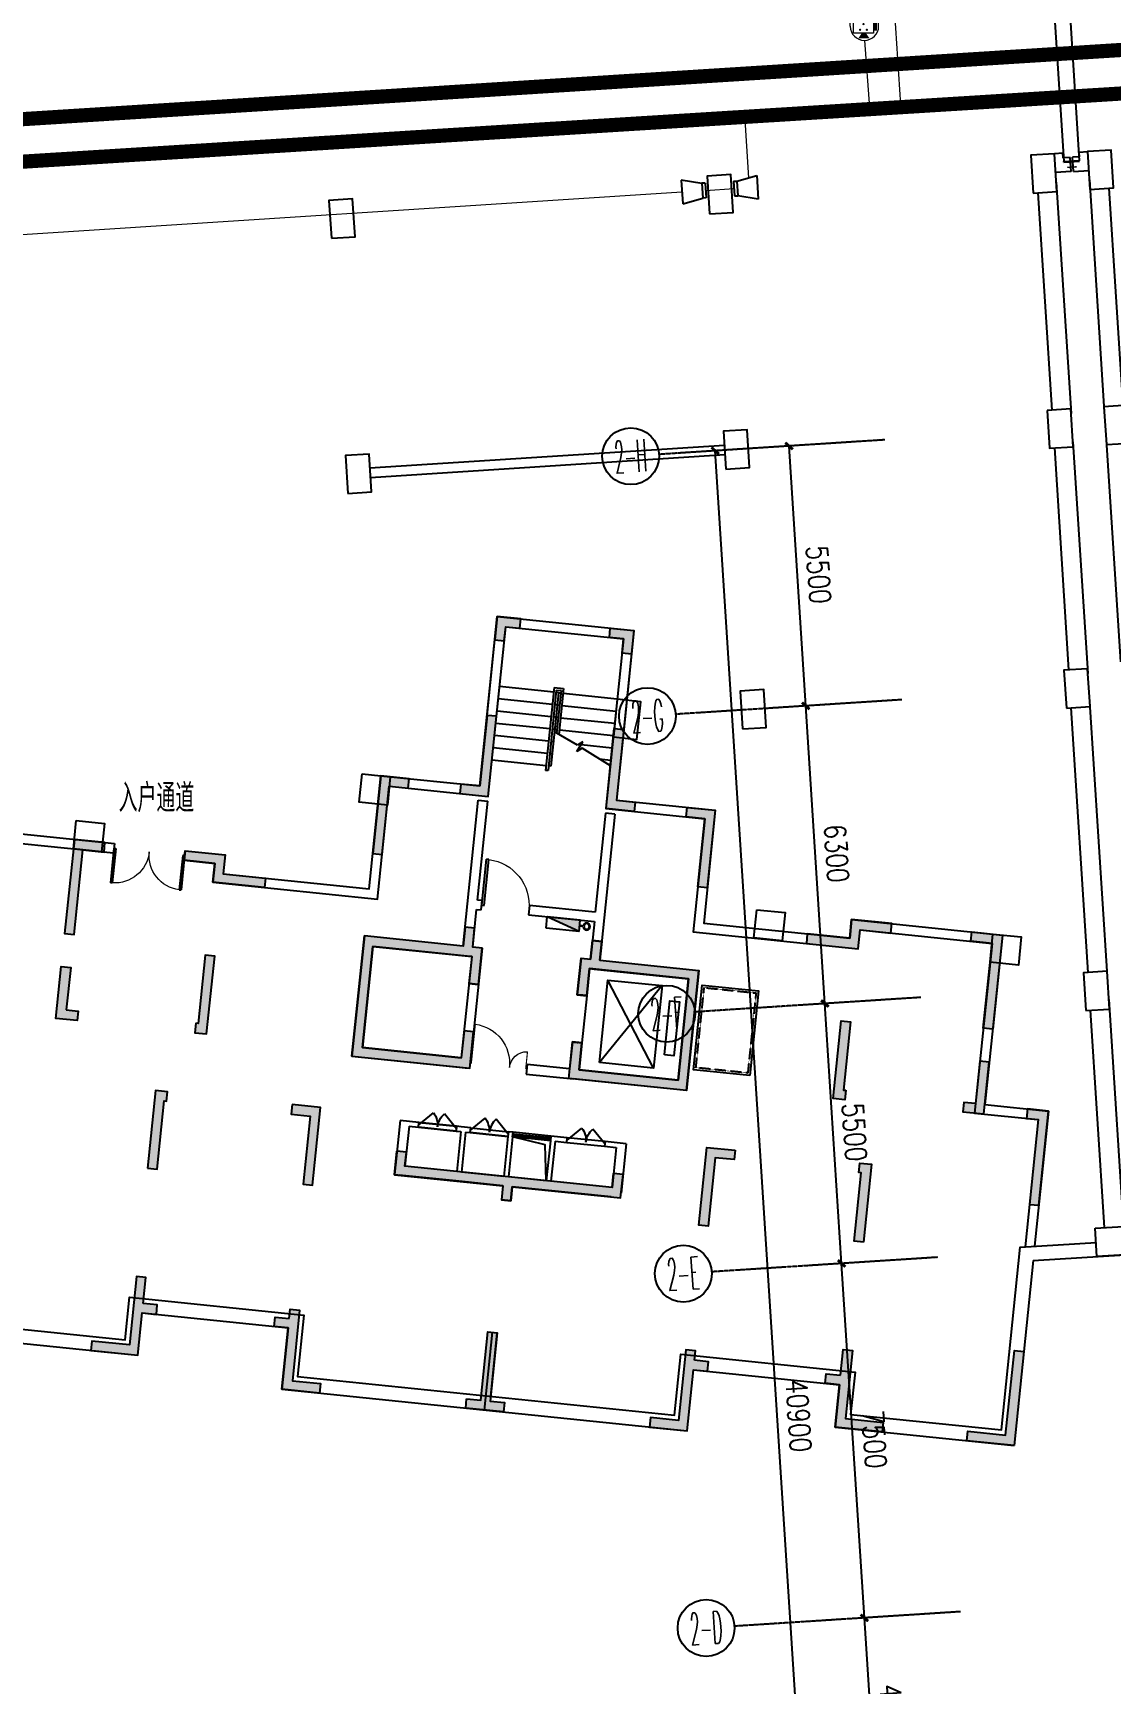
# Model space of a CAD drawing. Extents: x -781653 to 929899, y -295171 to 30012.
# Drawn here: x -159181 to -136419, y -188006 to -153139 of the extents above; entities that cross this region are included whole.
import ezdxf
from ezdxf.enums import TextEntityAlignment as Align

# ---------------------------------------------------------------- set-up
doc = ezdxf.new("R2010")
doc.units = 0
doc.header["$LTSCALE"] = 10
doc.header["$MEASUREMENT"] = 0
for name, pattern in [('BORDER', [1.75, 0.5, -0.25, 0.5, -0.25, 0, -0.25]), ('CENTER', [2, 1.25, -0.25, 0.25, -0.25]), ('DASH', [0.35, 0.25, -0.1]), ('DASHED', [0.75, 0.5, -0.25])]:
    doc.linetypes.add(name, pattern=pattern)
doc.layers.get('0').update_dxf_attribs({"linetype": 'CONTINUOUS'})
doc.layers.get('Defpoints').update_dxf_attribs({"linetype": 'CONTINUOUS'})
for name, color, linetype in [('AXIS', 3, 'CONTINUOUS'), ('AXIS_TEXT', 7, 'CONTINUOUS'), ('COLU', 1, 'CONTINUOUS'), ('DIM_SYMB', 3, 'CONTINUOUS'), ('DOTE', 8, 'CENTER'), ('JPS-X', 1, 'BORDER'), ('JPS-XHS', 7, 'CONTINUOUS'), ('LVTRY', 6, 'CONTINUOUS'), ('PUB_DIM', 3, 'CONTINUOUS'), ('RD-equip', 3, 'CONTINUOUS'), ('road', 7, 'CONTINUOUS'), ('solid', 252, 'CONTINUOUS'), ('STAIR', 9, 'CONTINUOUS'), ('TEXT', 7, 'CONTINUOUS'), ('wall', 8, 'CONTINUOUS'), ('wall-jg', 7, 'CONTINUOUS'), ('WINDOW', 4, 'CONTINUOUS'), ('结构墙', 1, 'CONTINUOUS')]:
    doc.layers.add(name, color=color, linetype=linetype)
doc.layers.add('RD-line', color=2, linetype='CONTINUOUS', lineweight=0)
doc.layers.get('DOTE').off()
doc.styles.add('_TCH_AXIS', font='COMPLEX', dxfattribs={"bigfont": 'GBCBIG'})
doc.styles.add('_TEL_DIM', font='SIMPLEX', dxfattribs={"width": 0.8, "height": 3.5, "bigfont": 'HZTXT'})
doc.styles.add('COMPLEX', font='COMPLEX')
doc.styles.add('DIM_FONT', font='SIMPLEX', dxfattribs={"width": 0.8, "bigfont": 'HZTXT'})
doc.styles.add('FS2', font='tjromans.shx', dxfattribs={"width": 0.8, "bigfont": 'tjhztxt.shx'})
doc.linetypes.add('BRA', pattern='A,2.8,-0.1,["B",_TEL_DIM,S=0.07,R=0,X=0,Y=-0.12],-0.25', length=3.15)
doc.linetypes.add('CCTV', pattern='A,2.8,-0.1,["V",_TEL_DIM,S=0.07,R=0,X=0,Y=-0.12],-0.25', length=3.15)
doc.dimstyles.new('DIMN300', dxfattribs={"dimscale": 3, "dimtxt": 300, "dimasz": 100, "dimexe": 250, "dimexo": 300, "dimgap": 150, "dimtad": 1, "dimdec": 0, "dimzin": 0, "dimdsep": 46, "dimtxsty": 'DIM_FONT', "dimblk": 'ARCHTICK', "dimcen": 0.09, "dimclrt": 7, "dimazin": 2, "dimtfac": 1, "dimtdec": 0, "dimtix": 1, "dimtmove": 2, "dimatfit": 3, "dimfxl": 0, "dimtolj": 1, "dimtzin": 0, "dimarcsym": 0})

# ---------------------------------------------------------------- blocks, each defined once
blk = doc.blocks.new('DXHS')
at = {"layer": 'JPS-XHS'}
blk.add_hatch(color=256, dxfattribs=at).paths.add_polyline_path([(-350, 240), (-350, 0), (350, 0)])
at = {"layer": 'JPS-XHS', "linetype": 'Continuous'}
for p, q in [((-350, 240), (-350, 0)), ((-350, 240), (350, 240)), ((-350, 0), (350, 0)), ((350, 240), (350, 0))]:
    blk.add_line(p, q, dxfattribs=at)
at = {"layer": 'JPS-XHS'}
blk.add_line((-350, 240), (350, 0), dxfattribs=at)
blk = doc.blocks.new('FF')
at = {"linetype": 'Continuous'}
for radius in [75, 60]:
    blk.add_circle((0, 0), radius, dxfattribs=at)
blk = doc.blocks.new('$DorLib2D$00000116')
at = {"color": 0}
for p, q in [((-0.5, 0), (-0.146, 0.354)), ((0.5, 0), (0.146, 0.354))]:
    blk.add_line(p, q, dxfattribs=at)
for centre, start, end in [((-0.5, 0), 0, 45), ((0.5, 0), 135, 180)]:
    blk.add_arc(centre, 0.5, start, end, dxfattribs=at)
blk = doc.blocks.new('$WINLIB2D$00000001')
for p, q in [((-0.5, 0.5), (0.5, 0.5)), ((-0.5, 0.5), (-0.5, -0.5)), ((0.5, -0.5), (0.5, 0.5)), ((0.5, 0.167), (-0.5, 0.167)), ((0.5, -0.167), (-0.5, -0.167)), ((-0.5, -0.5), (0.5, -0.5))]:
    blk.add_line(p, q)
blk = doc.blocks.new('$DorLib2D$00000001')
for p, q in [((0.45, 0.975), (0.5, 0.975)), ((0.45, 0), (0.45, 0.975)), ((0.5, 0), (0.5, 0.975)), ((0.5, 0), (0.45, 0))]:
    blk.add_line(p, q)
at = {"lineweight": 13}
blk.add_arc((0.475, 0), 0.975, 91.4693, 180, dxfattribs=at)
blk = doc.blocks.new('$DorLib2D$00000025')
at = {"const_width": 0.02}
for points in [[(0.481, -0.001), (0.481, 0.691)], [(-0.481, 0.001), (-0.481, 0.308)]]:
    blk.add_lwpolyline(points, dxfattribs=at)
at = {"lineweight": 13}
for centre, radius, start, end in [((0.505, -0.002), 0.699, 91.9397, 179.7238), ((-0.501, 0.003), 0.307, 359.7899, 85.7508)]:
    blk.add_arc(centre, radius, start, end, dxfattribs=at)
blk = doc.blocks.new('A$C48097694')
at = {"layer": 'solid'}
h = blk.add_hatch(color=8, dxfattribs=at)
h.paths.add_polyline_path([(32350, 9700), (32150, 9700), (32150, 10100), (31950, 10100), (31950, 9700), (29850, 9700), (29850, 7150), (32258, 7150), (32350, 7150), (32350, 7350), (32350, 7925), (32150, 7925), (32150, 7350), (30050, 7350), (30050, 9500), (32050, 9500), (32150, 9500), (32150, 8925), (32350, 8925)])
h.paths.add_polyline_path([(34750, 9500), (36750, 9500), (36750, 7350), (34650, 7350), (34650, 7925), (34450, 7925), (34450, 7350), (34450, 7150), (34550, 7150), (36950, 7150), (36950, 9700), (34850, 9700), (34850, 10100), (34650, 10100), (34650, 9700), (34450, 9700), (34450, 8925), (34650, 8925), (34650, 9500)])
blk.add_hatch(color=8, dxfattribs=at).paths.add_polyline_path([(31200, 4950), (31200, 5250), (31000, 5250), (31000, 4750), (33300, 4750), (33300, 4450), (33500, 4450), (33500, 4750), (35800, 4750), (35800, 5250), (35600, 5250), (35600, 4950)])
at = {"layer": 'DIM_SYMB', "color": 8}
blk.add_lwpolyline([(32750, 13670, 0, 0, 0), (32750, 15593, 0, 0, 0), (34050, 15593, 0, 0, 0), (34050, 14750, 80, 0, 0), (34050, 14450, 0, 0, 0)], format="xyseb", dxfattribs=at)
at = {"layer": 'JPS-X', "color": 8, "const_width": 50}
blk.add_lwpolyline([(34425, 10380), (34350, 10380)], dxfattribs=at)
at = {"layer": 'LVTRY', "color": 8}
blk.add_lwpolyline([(34200, 4950), (34102, 5706), (33400, 5800)], dxfattribs=at)
at = {"layer": 'solid', "color": 8}
blk.add_line((33400, 0), (33400, 1650), dxfattribs=at)
at = {"layer": 'STAIR', "color": 8}
for p, q in [((33300, 15230), (32150, 15230)), ((33300, 15330), (33500, 15330)), ((33300, 15330), (33300, 13570)), ((33350, 15280), (33350, 13570)), ((33350, 15280), (33450, 15280)), ((33400, 15230), (33350, 15230)), ((33400, 15230), (33400, 14397)), ((33400, 15230), (33450, 15230)), ((33400, 15230), (33400, 13670)), ((33450, 15280), (33450, 14374)), ((33500, 15330), (33500, 14352)), ((33500, 15230), (34650, 15230)), ((33300, 14970), (32150, 14970)), ((33300, 14710), (32150, 14710)), ((33400, 14970), (33350, 14970)), ((33400, 14710), (33350, 14710)), ((33400, 14970), (33450, 14970)), ((33400, 14710), (33450, 14710)), ((33500, 14970), (34650, 14970)), ((33500, 14710), (34650, 14710)), ((33300, 14450), (32150, 14450)), ((33400, 14450), (33350, 14450)), ((33400, 14450), (33450, 14450)), ((33911, 14172), (33400, 14397)), ((33500, 14450), (34650, 14450)), ((33300, 14190), (32150, 14190)), ((33400, 14190), (33350, 14190)), ((34017, 14253), (33911, 14172)), ((33912, 14037), (34017, 14253)), ((34018, 14119), (33912, 14037)), ((33987, 14190), (34650, 14190)), ((34650, 13804), (34018, 14119)), ((33300, 13930), (32150, 13930)), ((33300, 13670), (32150, 13670)), ((33400, 13930), (33350, 13930)), ((33400, 13670), (33350, 13670)), ((34397, 13930), (34650, 13930)), ((33350, 13570), (33300, 13570)), ((36210, 9300), (35060, 7550)), ((36210, 7550), (35060, 9300)), ((34650, 8925), (34650, 7925)), ((32200, 5900), (31400, 5900)), ((31400, 5800), (32200, 5800)), ((32500, 5900), (33300, 5900)), ((32500, 5800), (33300, 5800)), ((35350, 5900), (34550, 5900)), ((34550, 5800), (35350, 5800))]:
    blk.add_line(p, q, dxfattribs=at)
for points in [[(35060, 7550), (35060, 9300), (36210, 9300), (36210, 7550)], [(38250, 7600), (37050, 7600), (37050, 9400), (38250, 9400)], [(36410, 7850), (36410, 9000), (36610, 9000), (36610, 7850)]]:
    blk.add_lwpolyline(points, close=True, dxfattribs=at)
at = {"layer": 'STAIR', "color": 8, "linetype": 'DASH'}
blk.add_lwpolyline([(38200, 7650), (37100, 7650), (37100, 9350), (38200, 9350)], close=True, dxfattribs=at)
at = {"layer": 'wall', "color": 8}
for p, q in [((31950, 10600), (31950, 12800)), ((31950, 12800), (32150, 12800)), ((32150, 10700), (32150, 12800)), ((34650, 12800), (34650, 10700)), ((34850, 12800), (34650, 12800)), ((34850, 12800), (34850, 10600)), ((31950, 9700), (31950, 10600)), ((32250, 10700), (32150, 10700)), ((32150, 9700), (32150, 10500)), ((32150, 10500), (32250, 10500)), ((32250, 10500), (32250, 10700)), ((34650, 10700), (33250, 10700)), ((33250, 10700), (33250, 10500)), ((33250, 10500), (34650, 10500)), ((34650, 10500), (34650, 9700)), ((34850, 10600), (34850, 9700)), ((29850, 9700), (29850, 7150)), ((31950, 9700), (29850, 9700)), ((30050, 9500), (30050, 7350)), ((32050, 9500), (30050, 9500)), ((32150, 9500), (32050, 9500)), ((32350, 9700), (32150, 9700)), ((32150, 9500), (32150, 7350)), ((32350, 9700), (32350, 7350)), ((34450, 9700), (34650, 9700)), ((34450, 9700), (34450, 8925)), ((34650, 9500), (34750, 9500)), ((34650, 8925), (34650, 9500)), ((34750, 9500), (36750, 9500)), ((34850, 9700), (36950, 9700)), ((36750, 9500), (36750, 7350)), ((36950, 9700), (36950, 7150)), ((34450, 8925), (34650, 8925)), ((34650, 7925), (34450, 7925)), ((34450, 7925), (34450, 7350)), ((34650, 7350), (34650, 7925)), ((30050, 7350), (32150, 7350)), ((32350, 7150), (32350, 7350)), ((34450, 7350), (33550, 7350)), ((33550, 7350), (33550, 7150)), ((36750, 7350), (34650, 7350)), ((29850, 7150), (32258, 7150)), ((32250, 7150), (32350, 7150)), ((33550, 7150), (34550, 7150)), ((36950, 7150), (34542, 7150)), ((31400, 5900), (31000, 5900)), ((31000, 5900), (31000, 4950)), ((31200, 5800), (31400, 5800)), ((31200, 5800), (31200, 4950)), ((31400, 5800), (31400, 5900)), ((31400, 5900), (32200, 5900)), ((31400, 5800), (31400, 5900)), ((32200, 5800), (31400, 5800)), ((32300, 5900), (32200, 5900)), ((32200, 5900), (32200, 5800)), ((32200, 5900), (32200, 5800)), ((32200, 5800), (32300, 5800)), ((32500, 5900), (32300, 5900)), ((32300, 5800), (32300, 4950)), ((32400, 5800), (32400, 4950)), ((32400, 5800), (32500, 5800)), ((32500, 5800), (32500, 5900)), ((32500, 5900), (33300, 5900)), ((32500, 5800), (32500, 5900)), ((33300, 5800), (32500, 5800)), ((33400, 5900), (33300, 5900)), ((33300, 5900), (33300, 5800)), ((33300, 5900), (33300, 5800)), ((33300, 5800), (33300, 4950)), ((33400, 5800), (33400, 5900)), ((33400, 5800), (33400, 4950)), ((34550, 5900), (34200, 5900)), ((34200, 5900), (34200, 5800)), ((34200, 5800), (34200, 4950)), ((34300, 5800), (34550, 5800)), ((34300, 5800), (34300, 4950)), ((34550, 5800), (34550, 5900)), ((35800, 5900), (35350, 5900)), ((35350, 5900), (35350, 5800)), ((35350, 5800), (35600, 5800)), ((35600, 5800), (35600, 4950)), ((35800, 5900), (35800, 4850)), ((32300, 4950), (31200, 4950)), ((33300, 4950), (32400, 4950)), ((34200, 4950), (33400, 4950)), ((33400, 4950), (33400, 4950)), ((35600, 4950), (34300, 4950)), ((32300, 4750), (31100, 4750)), ((33300, 4750), (32300, 4750)), ((33300, 4750), (33300, 4450)), ((33300, 4750), (33300, 4750)), ((34200, 4750), (33500, 4750)), ((33500, 4750), (33500, 4450)), ((35600, 4750), (34200, 4750)), ((33500, 4450), (33300, 4450))]:
    blk.add_line(p, q, dxfattribs=at)
at = {"layer": 'wall-jg', "color": 8}
for p, q in [((31950, 10100), (31950, 9700)), ((32150, 10100), (31950, 10100)), ((32150, 9700), (32150, 10100)), ((34650, 10100), (34650, 9700)), ((34850, 10100), (34650, 10100)), ((34850, 9700), (34850, 10100)), ((31950, 9700), (29850, 9700)), ((29850, 7150), (29850, 9700)), ((30050, 7350), (30050, 9500)), ((30050, 9500), (32150, 9500)), ((32350, 9700), (32150, 9700)), ((32150, 9500), (32150, 8925)), ((32350, 8925), (32350, 9700)), ((34450, 9700), (34650, 9700)), ((34450, 8925), (34450, 9700)), ((36750, 9500), (34650, 9500)), ((34650, 9500), (34650, 8925)), ((34850, 9700), (36950, 9700)), ((36750, 7350), (36750, 9500)), ((36950, 7150), (36950, 9700)), ((32350, 8925), (32150, 8925)), ((34450, 8925), (34650, 8925)), ((32350, 7925), (32150, 7925)), ((32150, 7925), (32150, 7350)), ((32350, 7150), (32350, 7925)), ((34450, 7925), (34650, 7925)), ((34450, 7150), (34450, 7925)), ((34650, 7925), (34650, 7350)), ((30050, 7350), (32150, 7350)), ((36750, 7350), (34650, 7350)), ((29850, 7150), (32350, 7150)), ((36950, 7150), (34450, 7150)), ((31200, 5250), (31000, 5250)), ((31000, 4750), (31000, 5250)), ((31200, 4950), (31200, 5250)), ((35600, 4950), (35600, 5250)), ((35800, 5250), (35600, 5250)), ((35800, 4750), (35800, 5250)), ((35600, 4950), (31200, 4950)), ((33300, 4750), (31000, 4750)), ((33300, 4750), (33300, 4450)), ((33500, 4750), (33500, 4450)), ((33500, 4750), (35800, 4750)), ((33500, 4450), (33300, 4450)), ((33300, 1650), (33500, 1650)), ((33500, 300), (33500, 1650))]:
    blk.add_line(p, q, dxfattribs=at)
at = {"layer": 'WINDOW', "color": 8, "linetype": 'DASH'}
for p, q in [((34650, 8925), (34450, 8925)), ((34450, 7925), (34650, 7925))]:
    blk.add_line(p, q, dxfattribs=at)
at = {"layer": 'JPS-X', "color": 8, "xscale": -1}
blk.add_blockref('FF', (34500, 10380), dxfattribs=at)
at = {"layer": 'JPS-XHS', "color": 8, "rotation": 180}
blk.add_blockref('DXHS', (34000, 10500), dxfattribs=at)
at = {"layer": 'WINDOW', "color": 8}
for name, p, xscale, yscale, zscale in [('$DorLib2D$00000001', (32750, 10600), -1000, 1000, -1000), ('$DorLib2D$00000025', (32950, 7250), -1200, 1200, -1200), ('$DorLib2D$00000116', (31800, 5850), -800, 800, 800), ('$DorLib2D$00000116', (31800, 5850), -800, 800, 800), ('$DorLib2D$00000116', (32900, 5850), 800, 800, -800), ('$DorLib2D$00000116', (32900, 5850), 800, 800, -800)]:
    blk.add_blockref(name, p, dxfattribs=dict(at, xscale=xscale, yscale=yscale, zscale=zscale))
at = {"layer": 'WINDOW', "color": 8, "zscale": 800}
for name, p, xscale, yscale, rotation in [('$DorLib2D$00000116', (34950, 5850), -799.9999999999999, 799.9999999999999, 2.087461648538136e-12), ('$WINLIB2D$00000001', (33800, 5850), 799.9999999999998, 99.99999999999997, 180)]:
    blk.add_blockref(name, p, dxfattribs=dict(at, xscale=xscale, yscale=yscale, rotation=rotation))
blk = doc.blocks.new('A$C2AE17321')
at = {"layer": 'solid'}
h = blk.add_hatch(color=256, dxfattribs=at)
h.paths.add_polyline_path([(32050, 16700), (31950, 16700), (31950, 16600), (32050, 16600)])
h.paths.add_polyline_path([(32450, 16700), (32050, 16700), (32050, 16600), (32450, 16600)])
h.paths.add_polyline_path([(32450, 16600), (32050, 16600), (32050, 16200), (32150, 16200), (32150, 16500), (32450, 16500)])
h.paths.add_polyline_path([(32050, 16600), (31950, 16600), (31950, 16200), (32050, 16200)])
h = blk.add_hatch(color=256, dxfattribs=at)
h.paths.add_polyline_path([(34750, 16700), (34350, 16700), (34350, 16600), (34750, 16600)])
h.paths.add_polyline_path([(34850, 16700), (34750, 16700), (34750, 16600), (34850, 16600)])
h.paths.add_polyline_path([(34850, 16600), (34750, 16600), (34750, 16200), (34850, 16200)])
h.paths.add_polyline_path([(34750, 16600), (34350, 16600), (34350, 16500), (34650, 16500), (34650, 16200), (34750, 16200)])
for points in [[(31950, 13100), (31950, 14600), (32150, 14600), (32150, 14400), (32150, 12900), (31550, 12900), (31550, 13100)], [(35250, 13100), (35250, 12900), (34650, 12900), (34650, 14400), (34650, 14600), (34850, 14600), (34850, 13100)], [(30050, 12900), (30050, 11450), (29850, 11450), (29850, 13100), (30450, 13100), (30450, 12900)], [(36950, 13100), (36950, 11450), (36750, 11450), (36750, 12900), (36350, 12900), (36350, 13100)], [(23550, 11100), (23550, 9100), (23750, 9100), (23750, 10900), (24200, 10900), (24200, 11100)], [(26550, 10900), (25900, 10900), (25900, 11100), (26750, 11100), (26750, 10700), (27650, 10700), (27650, 10500), (26550, 10500)], [(40050, 10700), (40050, 11100), (40900, 11100), (40900, 10900), (40250, 10900), (40250, 10500), (39150, 10500), (39150, 10700)], [(43250, 11100), (43250, 9100), (43050, 9100), (43050, 10900), (42600, 10900), (42600, 11100)], [(32150, 8925), (32350, 8925), (32350, 9700), (32150, 9700), (32150, 10100), (31950, 10100), (31950, 9700), (29850, 9700), (29850, 7150), (32350, 7150), (32350, 7925), (32150, 7925), (32150, 7350), (30050, 7350), (30050, 9500), (32150, 9500)], [(34650, 8925), (34450, 8925), (34450, 9700), (34650, 9700), (34650, 10100), (34850, 10100), (34850, 9700), (36950, 9700), (36950, 7150), (34450, 7150), (34450, 7925), (34650, 7925), (34650, 7350), (36750, 7350), (36750, 9500), (34650, 9500)], [(26750, 7300), (26500, 7300), (26500, 7500), (26550, 7500), (26550, 8950), (26750, 8950)], [(40250, 7500), (40300, 7500), (40300, 7300), (40050, 7300), (40050, 8950), (40250, 8950)], [(23750, 7500), (24000, 7500), (24000, 7300), (23550, 7300), (23550, 8400), (23750, 8400)], [(43050, 7500), (43050, 8400), (43250, 8400), (43250, 7300), (42800, 7300), (42800, 7500)], [(44600, 7500), (44600, 5500), (44400, 5500), (44400, 7300), (44150, 7300), (44150, 7500)], [(25800, 6000), (26050, 6000), (26050, 5800), (26000, 5800), (26000, 4350), (25800, 4350)], [(29300, 4350), (29100, 4350), (29100, 5800), (28700, 5800), (28700, 6000), (29300, 6000)], [(37700, 5800), (37700, 4350), (37500, 4350), (37500, 6000), (38100, 6000), (38100, 5800)], [(40800, 5800), (40750, 5800), (40750, 6000), (41000, 6000), (41000, 4350), (40800, 4350)], [(35600, 4950), (35600, 5250), (35800, 5250), (35800, 4750), (33500, 4750), (33500, 4450), (33300, 4450), (33300, 4750), (31000, 4750), (31000, 5250), (31200, 5250), (31200, 4950)], [(43600, 400), (43600, 600), (44400, 600), (44400, 2400), (44600, 2400), (44600, 400)], [(26000, 1300), (26000, 400), (25000, 400), (25000, 600), (25800, 600), (25800, 2050), (26000, 2050), (26000, 1500), (26300, 1500), (26300, 1300)], [(41800, 600), (41800, 400), (40800, 400), (40800, 1300), (40500, 1300), (40500, 1500), (40800, 1500), (40800, 2050), (41000, 2050), (41000, 600)], [(29300, 200), (29900, 200), (29900, 0), (29100, 0), (29100, 1300), (28800, 1300), (28800, 1500), (29100, 1500), (29100, 1700), (29300, 1700)], [(33000, 0), (33000, 200), (33300, 200), (33300, 1650), (33500, 1650), (33500, 200), (33800, 200), (33800, 0)], [(37500, 1700), (37700, 1700), (37700, 1500), (38000, 1500), (38000, 1300), (37700, 1300), (37700, 0), (36900, 0), (36900, 200), (37500, 200)]]:
    blk.add_hatch(color=256, dxfattribs=at).paths.add_polyline_path(points)
at = {"layer": 'wall-jg'}
for points in [[(31950, 16200), (32150, 16200), (32150, 16500), (32450, 16500), (32450, 16700), (31950, 16700), (31950, 16200)], [(34850, 16200), (34650, 16200), (34650, 16500), (34350, 16500), (34350, 16700), (34850, 16700), (34850, 16200)], [(30450, 13100), (29850, 13100), (29850, 11450), (30050, 11450), (30050, 12900), (30450, 12900), (30450, 13100)], [(36350, 13100), (36950, 13100), (36950, 11450), (36750, 11450), (36750, 12900), (36350, 12900), (36350, 13100)], [(32150, 8925), (32350, 8925), (32350, 9700), (32150, 9700), (32150, 10100), (31950, 10100), (31950, 9700), (29850, 9700), (29850, 7150), (32350, 7150), (32350, 7925), (32150, 7925), (32150, 7350), (30050, 7350), (30050, 9500), (32150, 9500), (32150, 8925)], [(34650, 8925), (34450, 8925), (34450, 9700), (34650, 9700), (34650, 10100), (34850, 10100), (34850, 9700), (36950, 9700), (36950, 7150), (34450, 7150), (34450, 7925), (34650, 7925), (34650, 7350), (36750, 7350), (36750, 9500), (34650, 9500), (34650, 8925)], [(26500, 7500), (26500, 7300), (26750, 7300), (26750, 8950), (26550, 8950), (26550, 7500), (26500, 7500)], [(40300, 7500), (40300, 7300), (40050, 7300), (40050, 8950), (40250, 8950), (40250, 7500), (40300, 7500)], [(25800, 4350), (26000, 4350), (26000, 5800), (26050, 5800), (26050, 6000), (25800, 6000), (25800, 4350)], [(41000, 4350), (40800, 4350), (40800, 5800), (40750, 5800), (40750, 6000), (41000, 6000), (41000, 4350)], [(31200, 5250), (31000, 5250), (31000, 4750), (33300, 4750), (33300, 4450), (33500, 4450), (33500, 4750), (35800, 4750), (35800, 5250), (35600, 5250), (35600, 4950), (31200, 4950), (31200, 5250)], [(44600, 400), (43600, 400), (43600, 600), (44400, 600), (44400, 2400), (44600, 2400), (44600, 400)], [(26000, 1500), (26000, 2050), (25800, 2050), (25800, 600), (25000, 600), (25000, 400), (26000, 400), (26000, 1300), (26300, 1300), (26300, 1500), (26000, 1500)], [(40800, 1500), (40800, 2050), (41000, 2050), (41000, 600), (41800, 600), (41800, 400), (40800, 400), (40800, 1300), (40500, 1300), (40500, 1500), (40800, 1500)], [(29100, 1500), (29100, 1700), (29300, 1700), (29300, 200), (29900, 200), (29900, 0), (29100, 0), (29100, 1300), (28800, 1300), (28800, 1500), (29100, 1500)], [(33000, 200), (33300, 200), (33300, 1650), (33500, 1650), (33500, 200), (33800, 200), (33800, 0), (33000, 0), (33000, 200)], [(37700, 1500), (37700, 1700), (37500, 1700), (37500, 200), (36900, 200), (36900, 0), (37700, 0), (37700, 1300), (38000, 1300), (38000, 1500), (37700, 1500)]]:
    blk.add_lwpolyline(points, dxfattribs=at)
for points in [[(32150, 14600), (31950, 14600), (31950, 13100), (31550, 13100), (31550, 12900), (32150, 12900), (32150, 14400), (32150, 14400)], [(34850, 14600), (34850, 13100), (35250, 13100), (35250, 12900), (34650, 12900), (34650, 14400), (34650, 14400), (34650, 14600)], [(23550, 11100), (23550, 9100), (23750, 9100), (23750, 10900), (24200, 10900), (24200, 11100)], [(27650, 10500), (26550, 10500), (26550, 10900), (25900, 10900), (25900, 11100), (26750, 11100), (26750, 10700), (27650, 10700)], [(39150, 10500), (40250, 10500), (40250, 10900), (40900, 10900), (40900, 11100), (40050, 11100), (40050, 10700), (39150, 10700)], [(43250, 11100), (43250, 9100), (43050, 9100), (43050, 10900), (42600, 10900), (42600, 11100)], [(23750, 7500), (24000, 7500), (24000, 7300), (23550, 7300), (23550, 8400), (23750, 8400)], [(43050, 7500), (42800, 7500), (42800, 7300), (43250, 7300), (43250, 8400), (43050, 8400)], [(44150, 7300), (44400, 7300), (44400, 5500), (44600, 5500), (44600, 7500), (44150, 7500)], [(28700, 6000), (28700, 5800), (29100, 5800), (29100, 4350), (29300, 4350), (29300, 6000)], [(38100, 6000), (38100, 5800), (37700, 5800), (37700, 4350), (37500, 4350), (37500, 6000)]]:
    blk.add_lwpolyline(points, close=True, dxfattribs=at)
blk = doc.blocks.new('$DorLib2D$00000002')
for p, q in [((-0.5, 0), (-0.5, 0.4875)), ((-0.475, 0.4875), (-0.5, 0.4875)), ((-0.475, 0), (-0.475, 0.4875)), ((0.475, 0), (0.475, 0.4875)), ((0.475, 0.4875), (0.5, 0.4875)), ((0.5, 0), (0.5, 0.4875)), ((-0.5, 0), (-0.475, 0)), ((0.5, 0), (0.475, 0))]:
    blk.add_line(p, q)
at = {"lineweight": 13}
for centre, start, end in [((-0.4875, 0), 0, 88.53072), ((0.4875, 0), 91.46928, 180)]:
    blk.add_arc(centre, 0.4875, start, end, dxfattribs=at)
blk = doc.blocks.new('A$C7EC620A8')
at = {"layer": 'COLU'}
for points in [[(211232, 63413), (211731, 63446), (211680, 64244), (211181, 64212), (211232, 63413)], [(212430, 63490), (212929, 63523), (212877, 64321), (212378, 64289), (212430, 63490)], [(204396, 62974), (204895, 63006), (204844, 63804), (204345, 63772), (204396, 62974)], [(196413, 62460), (196912, 62492), (196860, 63290), (196361, 63258), (196413, 62460)], [(212776, 58102), (213275, 58134), (213224, 58932), (212725, 58900), (212776, 58102)], [(204743, 57585), (205242, 57617), (205191, 58415), (204692, 58383), (204743, 57585)], [(196760, 57071), (197258, 57103), (197207, 57902), (196708, 57869), (196760, 57071)], [(211932, 52536), (212431, 52568), (212380, 53366), (211881, 53334), (211932, 52536)], [(202367, 51926), (202864, 51875), (202946, 52671), (202449, 52722), (202367, 51926)], [(205096, 52096), (205595, 52128), (205544, 52927), (205045, 52894), (205096, 52096)], [(197059, 51147), (197656, 51086), (197594, 50489), (196997, 50550)], [(191026, 50160), (191623, 50099), (191561, 49502), (190965, 49563)], [(205396, 48278), (205993, 48216), (205931, 47620), (205334, 47681)], [(210382, 47764), (210979, 47703), (210918, 47106), (210321, 47167)], [(212343, 46149), (212842, 46181), (212791, 46980), (212292, 46947), (212343, 46149)], [(212538, 41552), (213137, 41591), (213176, 40992), (212577, 40953)]]:
    blk.add_lwpolyline(points, close=True, dxfattribs=at)
blk.add_lwpolyline([(211528, 58823), (211579, 58025), (212078, 58057), (212026, 58855), (211528, 58823)], dxfattribs=at)
at = {"layer": '结构墙', "linetype": 'ByBlock'}
for p, q in [((211854, 64255), (211680, 64244)), ((212204, 64278), (212378, 64289)), ((212030, 63866), (211705, 63845)), ((212080, 63869), (212404, 63890)), ((211718, 63645), (212033, 58755)), ((212417, 63690), (212731, 58800)), ((212829, 63516), (213124, 58926)), ((211332, 63420), (211627, 58829)), ((211679, 58031), (211980, 53341)), ((212071, 58156), (212386, 53267)), ((212770, 58201), (213072, 53511)), ((212791, 46980), (212425, 52668)), ((212391, 46954), (212032, 52542)), ((212829, 46381), (213176, 40992)), ((211230, 40867), (213176, 40992))]:
    blk.add_line(p, q, dxfattribs=at)
at = {"layer": '结构墙'}
for p, q in [((211861, 64155), (211854, 64255)), ((212011, 64165), (211861, 64155)), ((212030, 63866), (212011, 64165)), ((212210, 64178), (212060, 64168)), ((212080, 63869), (212060, 64168)), ((212210, 64178), (212204, 64278)), ((211230, 40867), (211033, 38951))]:
    blk.add_line(p, q, dxfattribs=at)
at = {"layer": '结构墙', "linetype": 'ByBlock'}
for points in [[(212738, 41565), (212443, 46156)], [(166493, 41830), (169975, 41471), (170067, 42366), (173748, 41987), (173615, 40694), (181572, 39875), (181706, 41168), (185386, 40789), (185294, 39893), (192058, 39197), (192150, 40092), (195831, 39713), (195698, 38420), (203656, 37600), (203789, 38893), (207469, 38514), (207377, 37619), (210560, 37291), (210958, 41150), (212558, 41253)], [(166463, 41531), (170243, 41142), (170335, 42037), (173419, 41720), (173285, 40427), (181840, 39545), (181973, 40839), (185057, 40521), (184965, 39626), (192326, 38868), (192418, 39763), (195502, 39445), (195369, 38152), (203923, 37271), (204056, 38564), (207140, 38246), (207048, 37351), (210828, 36962)]]:
    blk.add_lwpolyline(points, dxfattribs=at)
blk = doc.blocks.new('_ArchTick')
at = {"color": 0, "linetype": 'ByBlock', "const_width": 0.4}
blk.add_lwpolyline([(-0.5, -0.5), (0.5, 0.5)], dxfattribs=at)
blk = doc.blocks.new('*D269')
at = {"layer": 'Defpoints', "color": 0}
for p in [(207707, 40190), (210181, 40349), (210445, 36257)]:
    blk.add_point(p, dxfattribs=at)
at = {"layer": 'PUB_DIM', "color": 0, "lineweight": -2}
for p, q in [((209732, 40320), (207333, 40165)), ((207970, 36098), (207707, 40190)), ((209996, 36228), (207596, 36074))]:
    blk.add_line(p, q, dxfattribs=at)
at = {"layer": 'PUB_DIM', "color": 0, "lineweight": -2, "xscale": 150, "yscale": 150, "zscale": 150}
for p, rotation in [((207707, 40190), 93.6813216704319), ((207970, 36098), 273.6813216704319)]:
    blk.add_blockref('_ArchTick', p, dxfattribs=dict(at, rotation=rotation))
at = {"layer": 'PUB_DIM', "color": 7, "insert": (208288, 38173), "char_height": 450, "attachment_point": 5, "rotation": 273.6813, "style": 'DIM_FONT'}
blk.add_mtext('\\A1;4100', dxfattribs=at)
blk = doc.blocks.new('*D270')
at = {"layer": 'Defpoints', "color": 0}
for p in [(209700, 47833), (207225, 47674), (210181, 40349)]:
    blk.add_point(p, dxfattribs=at)
at = {"layer": 'PUB_DIM', "color": 0, "lineweight": -2}
for p, q in [((209251, 47804), (206851, 47650)), ((207707, 40190), (207225, 47674)), ((209732, 40320), (207333, 40165))]:
    blk.add_line(p, q, dxfattribs=at)
at = {"layer": 'PUB_DIM', "color": 0, "lineweight": -2, "xscale": 150, "yscale": 150, "zscale": 150}
for p, rotation in [((207225, 47674), 93.68132167043241), ((207707, 40190), 273.6813216704324)]:
    blk.add_blockref('_ArchTick', p, dxfattribs=dict(at, rotation=rotation))
at = {"layer": 'PUB_DIM', "color": 7, "insert": (207915, 43961), "char_height": 450, "attachment_point": 5, "rotation": 273.6813, "style": 'DIM_FONT'}
blk.add_mtext('\\A1;7500', dxfattribs=at)
blk = doc.blocks.new('*D273')
at = {"layer": 'Defpoints', "color": 0}
for p in [(206872, 53163), (209347, 53322), (209700, 47833)]:
    blk.add_point(p, dxfattribs=at)
at = {"layer": 'PUB_DIM', "color": 0, "lineweight": -2}
for p, q in [((208898, 53293), (206498, 53139)), ((207225, 47674), (206872, 53163)), ((209251, 47804), (206851, 47650))]:
    blk.add_line(p, q, dxfattribs=at)
at = {"layer": 'PUB_DIM', "color": 0, "lineweight": -2, "xscale": 150, "yscale": 150, "zscale": 150}
for p, rotation in [((206872, 53163), 93.68132167042924), ((207225, 47674), 273.6813216704293)]:
    blk.add_blockref('_ArchTick', p, dxfattribs=dict(at, rotation=rotation))
at = {"layer": 'PUB_DIM', "color": 7, "insert": (207498, 50447), "char_height": 450, "attachment_point": 5, "rotation": 273.6813, "style": 'DIM_FONT'}
blk.add_mtext('\\A1;5500', dxfattribs=at)
blk = doc.blocks.new('*D274')
at = {"layer": 'Defpoints', "color": 0}
for p in [(206468, 59450), (208942, 59609), (209347, 53322)]:
    blk.add_point(p, dxfattribs=at)
at = {"layer": 'PUB_DIM', "color": 0, "lineweight": -2}
for p, q in [((208493, 59580), (206093, 59426)), ((206872, 53163), (206468, 59450)), ((208898, 53293), (206498, 53139))]:
    blk.add_line(p, q, dxfattribs=at)
at = {"layer": 'PUB_DIM', "color": 0, "lineweight": -2, "xscale": 150, "yscale": 150, "zscale": 150}
for p, rotation in [((206468, 59450), 93.68132167065988), ((206872, 53163), 273.6813216706599)]:
    blk.add_blockref('_ArchTick', p, dxfattribs=dict(at, rotation=rotation))
at = {"layer": 'PUB_DIM', "color": 7, "insert": (207119, 56335), "char_height": 450, "attachment_point": 5, "rotation": 273.6813, "style": 'DIM_FONT'}
blk.add_mtext('\\A1;6300', dxfattribs=at)
blk = doc.blocks.new('*D275')
at = {"layer": 'Defpoints', "color": 0}
for p in [(206115, 64938), (208589, 65098), (208942, 59609)]:
    blk.add_point(p, dxfattribs=at)
at = {"layer": 'PUB_DIM', "color": 0, "lineweight": -2}
for p, q in [((208140, 65069), (205740, 64914)), ((206468, 59450), (206115, 64938)), ((208493, 59580), (206093, 59426))]:
    blk.add_line(p, q, dxfattribs=at)
at = {"layer": 'PUB_DIM', "color": 0, "lineweight": -2, "xscale": 150, "yscale": 150, "zscale": 150}
for p, rotation in [((206115, 64938), 93.68132167065988), ((206468, 59450), 273.6813216706599)]:
    blk.add_blockref('_ArchTick', p, dxfattribs=dict(at, rotation=rotation))
at = {"layer": 'PUB_DIM', "color": 7, "insert": (206740, 62223), "char_height": 450, "attachment_point": 5, "rotation": 273.6813, "style": 'DIM_FONT'}
blk.add_mtext('\\A1;5500', dxfattribs=at)
blk = doc.blocks.new('*D276')
at = {"layer": 'Defpoints', "color": 0}
for p in [(208589, 65098), (204556, 64838), (211215, 24282)]:
    blk.add_point(p, dxfattribs=at)
at = {"layer": 'PUB_DIM', "color": 0, "lineweight": -2}
for p, q in [((208140, 65069), (204182, 64814)), ((207182, 24022), (204556, 64838)), ((210766, 24253), (206808, 23998))]:
    blk.add_line(p, q, dxfattribs=at)
at = {"layer": 'PUB_DIM', "color": 0, "lineweight": -2, "xscale": 150, "yscale": 150, "zscale": 150}
for p, rotation in [((204556, 64838), 93.68132167043217), ((207182, 24022), 273.6813216704322)]:
    blk.add_blockref('_ArchTick', p, dxfattribs=dict(at, rotation=rotation))
at = {"layer": 'PUB_DIM', "color": 7, "insert": (206318, 44459), "char_height": 450, "attachment_point": 5, "rotation": 273.6813, "style": 'DIM_FONT'}
blk.add_mtext('\\A1;40900', dxfattribs=at)
blk = doc.blocks.new('_AXISO')
blk.add_circle((0, 0), 0.5)
at = {"layer": 'AXIS_TEXT', "style": 'COMPLEX', "width": 1.041667}
blk.add_attdef('A', text='', height=0.56, dxfattribs=at).set_placement((-0.25, -0.28), (0.25, -0.28), align=Align.FIT)
blk = doc.blocks.new('PCY07')
at = {"color": 0, "lineweight": -2}
for p, q in [((-321, 0), (-321, 182)), ((-321, 182), (321, 182)), ((-249, -161), (-249, 129)), ((-249, 129), (205, 129)), ((205, 129), (205, -161)), ((321, 0), (321, 182)), ((205, -161), (-249, -161))]:
    blk.add_line(p, q, dxfattribs=at)
at = {"color": 0, "lineweight": -2, "const_width": 25}
for points in [[(-34, 48, 1), (-9, 48, 1)], [(-111, -81, 1), (-86, -81, 1)], [(67, -81, -1), (42, -81, -1)]]:
    blk.add_lwpolyline(points, format="xyb", close=True, dxfattribs=at)
at = {"color": 0, "lineweight": -2, "const_width": 80}
blk.add_lwpolyline([(245, 69), (245, -100)], dxfattribs=at)
at = {"color": 0, "lineweight": -2}
blk.add_lwpolyline([(-12, -162, 100, 250, 0), (-12, -272, 250, 250, 0)], format="xyseb", dxfattribs=at)
blk.add_arc((0, 0), 321, 180, 0, dxfattribs=at)
blk = doc.blocks.new('adasdasdasd')
at = {"layer": 'RD-equip'}
for p, q in [((-151, 430), (-251, 0)), ((-154, 500), (-154, 430)), ((-154, 500), (159, 500)), ((-154, 430), (159, 430)), ((251, 0), (158, 430)), ((159, 500), (159, 430)), ((-251, 0), (251, 0))]:
    blk.add_line(p, q, dxfattribs=at)
blk = doc.blocks.new('A$C447C5B7F')
at = {"layer": 'AXIS', "linetype": 'ByBlock'}
for p, q in [((208140.1, 65068.7), (203371.3, 64761.8)), ((208493.2, 59580), (203724.5, 59273.2)), ((208897.7, 53293), (204129, 52986.2)), ((209250.9, 47804.4), (204482.1, 47497.5)), ((209732.4, 40319.8), (204963.7, 40013))]:
    blk.add_line(p, q, dxfattribs=at)
ref = blk.add_blockref('_AXISO', (202772.6, 64723.3), dxfattribs=dict(at, xscale=1199.999999999985, yscale=1200, zscale=1200, rotation=3.681324481265944))
ref.add_attrib('A', '2-H', dxfattribs={"layer": 'AXIS_TEXT', "linetype": 'ByBlock', "height": 678.82, "rotation": 3.68132, "style": '_TCH_AXIS', "width": 0.318182}).set_placement((202455.7, 64362.8), (203133.1, 64406.4), align=Align.FIT)
ref = blk.add_blockref('_AXISO', (203125.7, 59234.7), dxfattribs=dict(at, xscale=1199.999999999985, yscale=1200, zscale=1200, rotation=3.681324481265944))
ref.add_attrib('A', '2-G', dxfattribs={"layer": 'AXIS_TEXT', "linetype": 'ByBlock', "height": 678.82, "rotation": 3.68132, "style": '_TCH_AXIS', "width": 0.328125}).set_placement((202808.8, 58874.2), (203486.2, 58917.8), align=Align.FIT)
ref = blk.add_blockref('_AXISO', (203530.2, 52947.7), dxfattribs=dict(at, xscale=1199.999999999985, yscale=1200, zscale=1200, rotation=3.681324481265944))
ref.add_attrib('A', '2-F', dxfattribs={"layer": 'AXIS_TEXT', "linetype": 'ByBlock', "height": 678.82, "rotation": 3.68132, "style": '_TCH_AXIS', "width": 0.33871}).set_placement((203213.3, 52587.2), (203890.7, 52630.8), align=Align.FIT)
ref = blk.add_blockref('_AXISO', (203883.4, 47459), dxfattribs=dict(at, xscale=1199.999999999985, yscale=1200, zscale=1200, rotation=3.681324481265944))
ref.add_attrib('A', '2-E', dxfattribs={"layer": 'AXIS_TEXT', "linetype": 'ByBlock', "height": 678.82, "rotation": 3.68132, "style": '_TCH_AXIS', "width": 0.33871}).set_placement((203566.4, 47098.5), (204243.9, 47142.1), align=Align.FIT)
ref = blk.add_blockref('_AXISO', (204364.9, 39974.5), dxfattribs=dict(at, xscale=1199.999999999985, yscale=1200, zscale=1200, rotation=3.681324481265944))
ref.add_attrib('A', '2-D', dxfattribs={"layer": 'AXIS_TEXT', "linetype": 'ByBlock', "height": 678.82, "rotation": 3.68132, "style": '_TCH_AXIS', "width": 0.333333}).set_placement((204048, 39614), (204725.4, 39657.6), align=Align.FIT)
at = {"layer": 'PUB_DIM'}
for p1, p2, distance, picture, middle in [((211215.2, 24282), (208589.2, 65097.6), 4041.2, '*D276', (206318.4, 44459.2)), ((209699.9, 47833.3), (209346.8, 53321.9), 2479.8, '*D273', (207497.8, 50447.3)), ((210181.5, 40348.7), (209699.9, 47833.3), 2479.8, '*D270', (207915.1, 43960.7)), ((210444.7, 36257.2), (210181.5, 40348.7), 2479.8, '*D269', (208287.5, 38172.6))]:
    dim = blk.add_aligned_dim(p1=p1, p2=p2, distance=distance, dimstyle='DIMN300', override={"dimscale": 1.5}, dxfattribs=at)
    dim.commit()
    dim.dimension.update_dxf_attribs({"geometry": picture, "text_midpoint": middle})
for base, p1, p2, picture, middle in [((206114.5, 64938.3), (208942.3, 59608.9), (208589.2, 65097.6), '*D275', (206740.2, 62222.9)), ((206467.7, 59449.7), (209346.8, 53321.9), (208942.3, 59608.9), '*D274', (207119, 56335.1))]:
    dim = blk.add_linear_dim(base=base, p1=p1, p2=p2, angle=273.68132, dimstyle='DIMN300', override={"dimscale": 1.5}, dxfattribs=at)
    dim.commit()
    dim.dimension.update_dxf_attribs({"geometry": picture, "text_midpoint": middle})

msp = doc.modelspace()

# ---------------------------------------------------------------- linework, layer by layer
at = {"layer": 'RD-line', "linetype": 'CCTV', "ltscale": 0.8}
msp.add_line((-142030.7, -136169.7), (-140866.5, -154654.9), dxfattribs=at)
at = {"layer": 'RD-line'}
for p, q in [((-141624.9, -153294.4), (-141518.3, -154721.5)), ((-144064.6, -156193.9), (-144148.5, -154861.6))]:
    msp.add_line(p, q, dxfattribs=at)
at = {"layer": 'RD-line', "linetype": 'BRA', "ltscale": 0.8}
for p, q in [((-159847.8, -157419.7), (-145478.1, -156495.1)), ((-144978.8, -156463), (-144380, -156424.5))]:
    msp.add_line(p, q, dxfattribs=at)
at = {"layer": 'RD-line', "linetype": 'DASHED', "const_width": 300}
msp.add_lwpolyline([(-196085.9, -157269.4), (-77714, -149812.1), (-75810.8, -176617.5), (-52452.8, -175293.3)], dxfattribs=at)
at = {"layer": 'RD-line', "const_width": 300}
msp.add_lwpolyline([(-195899.1, -158120.8), (-78263, -150821.4), (-76451.1, -177617.5), (-52924.8, -176060.9)], dxfattribs=at)
at = {"layer": 'STAIR'}
for p, q in [((-137805.9, -149813.7, 0), (-137417.5, -155851.3, 0)), ((-137476.6, -149792.5, 0), (-137088.2, -155830.1, 0)), ((-137417.5, -155851.3, 0), (-137088.2, -155830.1, 0)), ((-137416.5, -155866.2, 0), (-137417.5, -155851.3, 0)), ((-137416.5, -155866.2, 0), (-137087.2, -155845, 0)), ((-137087.2, -155845, 0), (-137088.2, -155830.1, 0))]:
    msp.add_line(p, q, dxfattribs=at)
at = {"layer": 'STAIR', "const_width": 30, "elevation": 0}
msp.add_lwpolyline([(-137144.7, -155964), (-137344.3, -155976.8)], dxfattribs=at)
at = {"layer": 'wall'}
for p, q in [((-144582.2, -161848.6), (-152066.7, -162330.2)), ((-144569.4, -162048.2), (-152053.9, -162529.8))]:
    msp.add_line(p, q, dxfattribs=at)
at = {"layer": 'wall', "linetype": 'ByBlock'}
for p, q in [((-157462.6, -170257.2), (-157483.1, -170456.2)), ((-155970.5, -170410.9), (-155991, -170609.8))]:
    msp.add_line(p, q, dxfattribs=at)
at = {"layer": 'wall'}
for points in [[(-175877, -168963.7), (-173987, -169158.4), (-173741.1, -166771), (-171652.1, -166986.2), (-171283.3, -163405.1), (-168796.4, -163661.3), (-169165.3, -167242.3), (-167076.3, -167457.5), (-167322.2, -169844.9), (-163840.6, -170203.5), (-163799.7, -169805.6), (-160815.4, -170112.9), (-157483.1, -170456.2)], [(-175856.5, -168764.8), (-174165.4, -168939), (-173919.5, -166551.6), (-171830.6, -166766.7), (-171461.7, -163185.7), (-168577, -163482.8), (-168945.8, -167063.9), (-166856.9, -167279), (-167102.8, -169666.4), (-164019.1, -169984), (-163978.1, -169586.1), (-160794.9, -169914), (-157462.6, -170257.2)], [(-154071.7, -171008.6), (-152082.2, -171213.5), (-151836.3, -168826.1), (-149747.4, -169041.3), (-149378.6, -165460.2), (-146493.8, -165757.3), (-146862.7, -169338.4), (-144773.7, -169553.6), (-145019.6, -171940.9), (-141935.9, -172258.5), (-141894.9, -171860.7), (-138711.8, -172188.5), (-139080.6, -175769.6), (-137737.7, -175907.9), (-138031.8, -178763)], [(-149593.7, -167549.2), (-149378.6, -165460.2), (-146493.8, -165757.3), (-146709, -167846.3)], [(-154092.2, -171207.5), (-151903.8, -171432.9), (-151657.9, -169045.6), (-149568.9, -169260.7), (-149200.1, -165679.7), (-146713.3, -165935.8), (-147082.1, -169516.9), (-144993.1, -169732), (-145239, -172119.4), (-141757.5, -172478), (-141716.5, -172080.1), (-138931.2, -172367), (-139300.1, -175948), (-137957.2, -176086.3), (-138234.2, -178776)], [(-149394.8, -167569.7), (-149200.1, -165679.7), (-146713.3, -165935.8), (-146907.9, -167825.8)], [(-155970.5, -170410.9), (-155124.9, -170498), (-155165.9, -170895.9), (-154071.7, -171008.6)], [(-155991, -170609.8), (-155344.4, -170676.4), (-155385.4, -171074.3), (-154092.2, -171207.5)]]:
    msp.add_lwpolyline(points, dxfattribs=at)

# ---------------------------------------------------------------- block references
at = {"layer": 'DOTE'}
msp.add_blockref('A$C447C5B7F', (-349332.1, -226799.4), dxfattribs=at)
at = {"layer": 'RD-equip', "color": 3, "lineweight": 0, "xscale": 0.9345000046305358, "yscale": 0.934500004601432, "zscale": 0.9345000046725}
msp.add_blockref('PCY07', (-141624.9, -152994.7), dxfattribs=at)
at = {"layer": 'RD-equip', "xscale": -1, "rotation": 93.06472244445578}
msp.add_blockref('adasdasdasd', (-143880.6, -156395.2), dxfattribs=at)
at = {"layer": 'RD-equip', "rotation": 274.2979208962988}
msp.add_blockref('adasdasdasd', (-145477.8, -156498), dxfattribs=at)
at = {"layer": 'road', "rotation": 354.11935245812}
msp.add_blockref('A$C48097694', (-182871.4, -178798.9), dxfattribs=at)
at = {"layer": 'wall', "rotation": 354.11935245812}
msp.add_blockref('A$C2AE17321', (-182871.4, -178798.9), dxfattribs=at)
at = {"layer": 'WINDOW', "linetype": 'ByBlock', "xscale": -1500, "yscale": 1500, "zscale": 1500, "rotation": 174.119352320151}
msp.add_blockref('$DorLib2D$00000002', (-156726.8, -170433.5), dxfattribs=at)
at = {"layer": '结构墙'}
msp.add_blockref('A$C7EC620A8', (-349293.1, -219932.3), dxfattribs=at)

# ---------------------------------------------------------------- texts
at = {"layer": 'TEXT', "style": 'FS2', "width": 0.7}
msp.add_text('入户通道', height=600, rotation=359.83888, dxfattribs=at).set_placement((-157373.3, -169592.3, 0))

doc.saveas('drawing.dxf')
